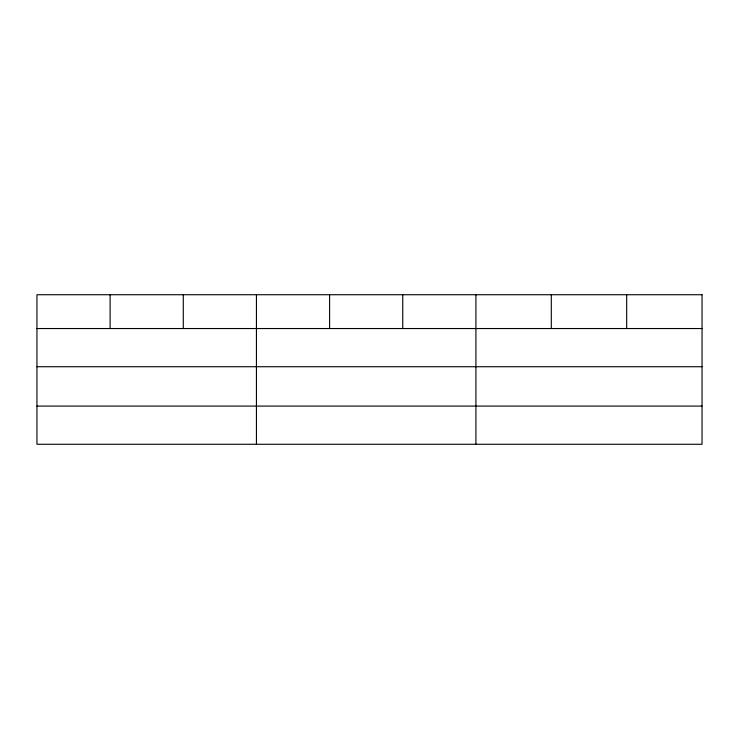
<?xml version="1.0" encoding="UTF-8"?>
<svg xmlns="http://www.w3.org/2000/svg" width="739" height="739" viewBox="0 0 739 739"><rect width="100%" height="100%" fill="white"/><g stroke="black" fill="none" stroke-linecap="round" stroke-linejoin="round"><path stroke-width="1.11" d="M36.95 328.541L702.05 328.541M36.95 366.729L702.05 366.729M36.95 406.081L702.05 406.081M626.672 294.732L626.672 328.541M551.294 294.732L551.294 328.541M475.916 294.732L475.916 444.268M402.755 294.732L402.755 328.541M329.594 294.732L329.594 328.541M256.433 294.732L256.433 444.268M183.272 294.732L183.272 328.541M110.111 294.732L110.111 328.541M702.05 294.732L36.95 294.732L36.95 444.268L702.05 444.268L702.05 294.732"/></g></svg>
